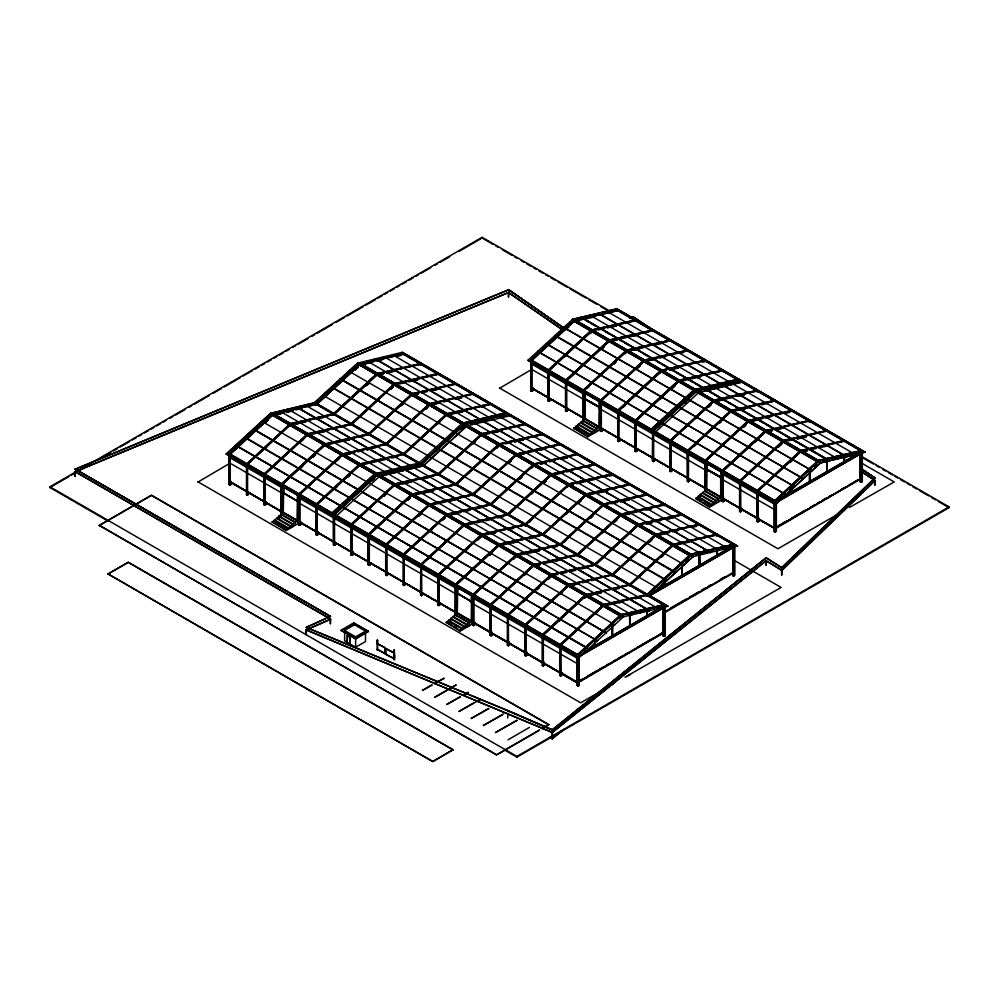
<?xml version="1.0" encoding="UTF-8"?>
<svg xmlns="http://www.w3.org/2000/svg" width="999" height="999" viewBox="0 0 999 999"><rect width="100%" height="100%" fill="white"/><g stroke="black" fill="none" stroke-linecap="round" stroke-linejoin="round"><path stroke-width="1.5" d="M315.272 402.547L270.717 413.349L315.234 402.709M375.124 473.626L330.681 514.36L375.162 473.464M402.285 352.31L737.524 546.053L402.285 352.31L357.729 363.112L314.423 402.797L357.767 362.949L693.219 556.493L357.942 362.762L693.219 556.468M423.439 465.634L466.808 425.911L511.301 415.434M865.134 452.272L616.87 308.941L572.39 319.405L616.907 308.778L865.171 452.11L820.616 462.912L865.171 452.11M623.613 616.608L270.929 412.987L623.613 616.77L270.754 413.174L226.236 453.958L578.945 657.692L623.426 616.795L667.919 606.331L317.008 403.721L316.146 404.295L665.109 605.706L665.109 635.851L665.047 605.594L663.91 606.118M698.838 392.42L654.32 433.191M649.7 596.366L693.044 556.518L649.662 596.241M316.271 403.671L272.739 413.798L316.271 403.671L317.12 404.245L273.626 414.223M273.414 414.173L273.202 415.134L283.704 412.699M290.135 424.912L290.347 423.951M291.034 424.263L334.54 414.223L333.666 413.711L290.16 423.763L333.853 413.911M307.567 433.803L351.074 423.763L351.935 424.263L308.216 434.265L308.004 435.227M307.542 434.952L307.754 434.003L351.261 423.951M308.441 434.315L351.923 424.338M316.695 405.082L316.92 404.133L272.552 414.223M324.95 443.931L368.469 433.803L369.343 434.315L325.612 444.318L325.399 445.267L332.904 443.544M325.824 444.43L369.33 434.39M334.103 415.134L334.315 414.173L290.809 424.225L290.597 425.174L305.594 421.715M691.283 554.87L359.777 363.486L403.271 353.434L404.133 354.008L359.902 364.185L316.408 404.37M359.952 363.673L359.54 364.51M360.202 364.897L360.427 363.948L403.921 353.896M342.357 453.983L385.876 443.856L386.75 444.355L343.019 454.37M377.16 373.601L420.679 363.486L421.553 363.986L377.822 373.988L377.61 374.937L383.604 373.551M377.147 374.675L377.36 373.726L420.866 363.673M378.047 374.026L421.528 364.061M359.777 463.948L403.271 453.908L404.145 454.408L360.427 464.41L360.202 465.359M359.74 465.097L359.952 464.148L403.459 454.095M368.906 435.227L369.118 434.265M394.58 383.579L438.074 373.526L438.948 374.026L395.229 384.041L395.005 384.99M394.543 384.715L394.755 383.766L438.261 373.726M395.429 384.153L438.936 374.113M403.246 354.583L403.459 353.634L359.752 363.561M377.61 475.412L377.822 474.463L421.328 464.41L421.116 465.359M378.022 474.575L421.528 464.535L420.679 463.948L377.172 474.001L420.679 463.948M386.313 445.267L386.526 444.318M411.963 393.693L455.482 383.579L456.356 384.078L412.624 394.081L412.412 395.03L418.419 393.643M411.95 394.767L412.162 393.818L455.669 383.766M412.599 395.229L418.618 393.768M421.328 363.948L421.303 365.085M395.005 485.452L395.229 484.503L438.736 474.463L438.511 475.412M395.442 484.54L438.948 474.5L438.074 474.001L394.58 484.04L438.261 474.188M403.708 455.319L403.921 454.37M429.383 403.671L472.889 393.618L473.751 394.118L430.032 404.133L429.82 405.082L440.309 402.659M429.345 404.82L429.57 403.858L473.064 393.818M412.412 495.504L412.624 494.555L456.356 484.54L412.849 494.592M446.778 413.711L490.284 403.671L491.158 404.17L447.652 414.223M446.753 414.86L446.965 413.911L490.472 403.858M447.215 415.134L447.427 414.173L490.934 404.133M429.358 504.22L472.889 494.093L473.751 494.592L430.032 504.595L429.82 505.556M430.232 504.72L473.738 494.667M464.148 424.912L464.373 423.951M465.047 424.263L508.553 414.223L507.692 413.711L464.185 423.763L507.879 413.911M446.778 514.185L490.284 504.133L491.158 504.645L447.427 514.647L447.215 515.596M447.652 514.685L491.133 504.72M455.919 485.452L456.131 484.503M481.555 434.952L481.768 434.003M482.017 435.227L482.23 434.265L525.736 424.225M482.455 434.315L525.961 424.263L525.087 423.763L481.58 433.803L525.274 423.951M464.185 524.225L507.692 514.185L508.553 514.685L464.835 524.687L464.622 525.649M464.148 525.374L464.373 524.425L507.879 514.373M498.976 443.931L542.494 433.803L543.356 434.315L499.637 444.318L499.425 445.267M499.837 444.43L543.344 434.39M481.568 534.353L525.087 524.225L525.961 524.737L482.455 534.777M481.555 535.427L481.768 534.477L525.274 524.425M482.017 535.689L482.23 534.74L525.736 524.7L525.711 525.836M516.371 453.983L559.89 443.856L560.764 444.355L517.032 454.37L516.82 455.319M516.358 455.044L516.57 454.095L560.077 444.056M517.257 454.408L560.751 444.43M498.963 545.466L499.175 544.517L542.682 534.477M499.425 545.741L499.637 544.792L543.144 534.74M499.862 544.83L543.344 534.852L542.494 534.278L498.976 544.405L542.494 534.278M533.791 463.948L577.297 453.908L578.171 454.408L534.44 464.41L534.228 465.359M542.932 435.227L543.144 434.265M516.358 555.519L516.57 554.57M516.82 555.781L517.032 554.832L560.539 544.792M517.245 554.957L560.764 544.83L559.89 544.33L516.383 554.37L560.077 544.517M574.15 321.054L575.037 321.478M861.525 450.549L818.019 460.601L861.525 450.549L862.374 451.136L818.88 461.176L574.4 319.942L617.894 309.902L618.768 310.402L575.262 320.442M574.363 321.091L574.575 320.142L618.081 310.09M574.825 321.353L575.049 320.404L618.556 310.364M551.173 474.075L594.692 463.948L595.566 464.448L552.06 474.5M551.623 475.412L551.848 474.463L595.342 464.41L595.129 465.359M533.778 564.497L577.297 554.37L578.171 554.87L534.44 564.885L534.228 565.834L540.222 564.447M533.766 565.559L533.978 564.61L577.484 554.57M534.415 566.033L540.434 564.56M534.665 564.922L578.146 554.957M592.419 331.606L592.444 330.457L635.951 320.404M592.669 330.494L636.176 320.442L635.302 319.942L591.795 329.995L635.489 320.142M569.03 485.452L569.243 484.503L612.749 474.463M569.467 484.54L612.974 474.5L612.1 474.001L568.593 484.04L612.1 474.001M551.198 574.462L594.692 564.423L595.566 564.922L551.848 574.924L551.623 575.874L557.629 574.5M551.161 575.611L551.373 574.662L594.88 564.61M552.06 574.962L595.554 564.997M608.953 341.146L609.84 341.571M609.165 341.183L609.39 340.234M609.64 341.446L609.852 340.497L653.571 330.494L610.064 340.534M617.894 309.902L574.375 320.017M586.425 495.504L586.65 494.555L630.157 484.503L629.932 485.452M586.85 494.667L630.369 484.54L629.507 484.04L586.001 494.093L629.682 484.24M568.581 584.59L612.1 574.462L612.974 574.962L569.243 584.977L569.03 585.926M568.568 585.664L568.781 584.702L612.287 574.662M577.946 554.832L577.922 555.981M626.585 350.162L670.104 340.035L670.978 340.534L627.247 350.549L627.035 351.498L643.543 347.689M627.222 351.698L626.373 351.111M627.459 350.661L670.953 340.622M603.371 505.282L603.583 504.333M603.833 505.556L604.045 504.595L647.777 494.592L646.902 494.093L603.396 504.133L647.09 494.28L646.877 495.242M604.245 504.72L647.752 494.667M585.976 594.642L629.507 584.515L630.369 585.014L586.65 595.017L586.425 595.978L601.435 592.507M585.963 595.704L586.188 594.755L629.682 584.702M644.005 360.127L687.512 350.087L688.373 350.587L644.655 360.589L644.642 361.663M644.867 360.639L688.361 350.661M652.684 330.07L653.558 330.569M620.804 514.185L664.31 504.133L665.172 504.645L621.453 514.647L621.241 515.596M621.665 514.685L665.159 504.72M603.396 604.607L646.902 594.555L647.777 595.067L604.27 605.107M603.371 605.756L603.583 604.795L647.09 594.755M603.833 606.018L604.045 605.069L647.552 595.017L647.34 595.978M612.537 575.886L612.749 574.924M661.151 371.291L662.037 371.715M661.388 370.254L704.907 360.127L705.781 360.639L662.05 370.641L661.837 371.591M661.375 371.328L661.588 370.367L705.094 360.327M638.199 524.225L681.705 514.185L682.579 514.685L638.848 524.687L638.636 525.649M638.174 525.374L638.386 524.425L681.892 514.373M639.06 524.812L682.554 514.76M620.766 615.796L620.991 614.847M621.241 616.071L621.453 615.122L664.959 605.069L664.735 606.018M621.415 616.258L272.64 415.197L620.679 616.208L621.54 615.709M629.932 585.926L630.157 584.977M678.796 380.307L722.314 370.179L723.176 370.679L679.682 380.731M687.936 351.498L688.161 350.549M655.581 534.353L699.113 524.225L699.974 524.737L656.256 534.74L656.043 535.689M655.569 535.427L655.794 534.477L699.3 524.425L699.075 525.374M696.852 390.734L696.827 391.883M673.001 544.33L716.508 534.278L717.382 534.777L673.875 544.83M672.976 545.466L673.189 544.517L716.695 534.477M664.285 604.682L665.159 605.182L621.653 615.234L272.764 413.711M664.273 605.756L664.485 604.807L620.779 614.735L664.31 604.607M664.922 606.218L664.273 605.644M714.46 400.899L757.991 390.771L757.117 390.272L713.611 400.324L757.304 390.472M722.752 371.591L722.964 370.641L679.457 380.681L679.445 381.755M690.384 555.519L690.596 554.57L734.103 544.517M691.058 554.832L691.033 555.981M730.993 410.439L774.512 400.324L775.386 400.824L731.668 410.826L731.655 411.9M731.88 410.864L775.374 400.899M739.71 380.219L696.191 390.347L739.71 380.219L740.571 380.806L696.34 390.971M739.685 381.368L739.897 380.419L696.39 390.472L695.978 391.296M717.132 535.889L717.157 534.74L673.651 544.792L673.438 545.741L691.445 541.583M748.413 420.417L791.92 410.364L792.794 410.864L749.063 420.879L749.038 422.028M749.262 420.991L792.769 410.951M733.915 544.33L690.409 554.37L733.915 544.33L734.777 544.83L690.546 555.069L647.04 595.267L647.914 594.655M765.796 430.532L809.327 420.417L810.189 420.916L766.47 430.919L766.245 431.868L772.452 430.606M783.216 440.509L826.722 430.457L827.597 430.956L783.865 440.971L783.853 442.033M791.895 411.513L792.107 410.564L748.601 420.604L748.176 421.441M800.624 450.549L844.13 440.509L844.992 441.009L801.485 451.061M800.586 451.698L800.811 450.749L844.305 440.696M800.386 451.585L801.26 452.085M809.977 420.879L809.939 422.028M817.769 461.713L818.643 462.212M817.994 461.75L818.206 460.789L861.712 450.749M818.456 462.013L818.668 461.063M861.85 469.405L874.949 478.009L781.643 567.757L874.949 477.847L862.012 469.168M781.605 574.962L781.593 570.329L874.999 480.631L781.867 570.429L765.971 560.651L781.855 570.317L781.867 574.949M229.395 481.393L229.046 454.408L272.727 414.036L272.952 414.735M229.395 454.607L272.902 414.423M273.376 414.36L229.695 454.495L229.907 455.194M273.401 414.423L229.895 454.607L229.008 454.046L272.527 413.911M265.397 422.402L267.682 420.292M265.622 422.577L267.894 420.404M246.428 464.148L289.935 423.963M246.628 464.273L290.135 424.076L290.347 424.787M246.84 464.972L246.403 464.098L247.302 464.647L290.784 424.413M264.485 449.375L266.77 447.265M316.059 404.17L359.74 363.798M316.908 404.37L360.414 364.185M354.695 370.055L358.129 366.883M354.895 370.179L358.329 367.008M354.92 370.229L358.354 367.058M307.33 434.016L263.823 474.2L264.698 474.7L308.204 434.515M300.2 442.507L303.634 439.335M333.641 414.036L377.147 373.851L377.36 374.55M334.303 414.423L377.809 374.225M366.371 385.389L368.668 383.279M366.583 385.514L368.868 383.391M366.596 385.564L368.881 383.454M281.219 484.19L324.712 444.006L281.231 484.24L282.105 484.752L325.599 444.555M324.937 444.18L281.431 484.365L281.643 485.064M281.593 484.952L325.399 444.443L325.612 445.142M300.424 468.406L302.722 466.296M313.024 456.78L315.309 454.67M351.036 424.076L394.543 383.891L394.755 384.59M351.511 424.35L395.005 384.165L395.229 384.865M351.71 424.463L395.192 384.215M390.646 389.098L392.932 386.975M390.871 389.273L393.144 387.1M342.133 454.108L298.626 494.293L299.5 494.792L343.007 454.607M342.345 454.22L298.838 494.405L299.051 495.117M342.807 454.495L299.3 494.68L299.513 495.379M336.151 461.538L339.585 458.366M368.244 434.016L411.75 393.818M368.444 434.128L411.95 393.943L412.162 394.642M401.173 405.482L404.607 402.31M401.386 405.606L403.671 403.484M335.239 488.511L337.525 486.388M347.827 476.873L350.112 474.762M348.052 477.047L350.324 474.875M429.145 403.871L385.626 444.006M385.839 444.18L429.345 403.983L429.57 404.695M386.513 444.555L430.02 404.37M400.262 432.455L402.547 430.344M425.449 409.19L427.734 407.068M425.674 409.365L427.947 407.192M376.935 474.2L333.441 514.385L334.303 514.885L377.809 474.7M377.147 474.313L333.454 514.685L333.491 544.83L334.503 545.417L334.565 515.234L333.541 515.746M334.952 513.836L377.31 474.7M372.103 480.569L374.388 478.459M372.315 480.744L374.588 478.571M403.047 454.108L446.553 413.911M403.246 454.22L446.753 414.036L446.965 414.735M403.908 454.607L447.415 414.423M437.125 424.525L440.559 421.353M394.343 484.24L350.836 524.438L351.71 524.937L395.192 484.69M394.543 484.365L351.036 524.55L351.261 525.249M383.778 495.904L386.064 493.793M530.644 360.277L574.15 320.092L530.656 360.327L531.53 360.839L575.037 320.642M386.263 493.906L383.978 496.028L386.288 493.968M531.543 361.039L531.718 391.358L530.706 390.771L530.769 360.602L574.363 320.267L574.575 320.966M531.031 360.839L574.825 320.529L575.049 321.228M463.936 423.901L420.442 464.148L463.948 423.963L464.373 424.787M565.884 329.695L569.318 326.523M420.467 464.448L464.148 424.076M420.816 464.647L464.622 424.35L464.835 425.05L460.252 429.283M464.822 424.463L421.303 464.597M436.213 451.486L438.499 449.375M368.444 534.602L411.95 494.405M408.042 499.612L410.339 497.49M548.039 370.317L591.545 330.132L548.039 370.317L548.926 370.879L592.432 330.694M408.254 499.725L410.539 497.614L408.266 499.787M591.77 330.307L548.114 370.679L548.114 400.824L549.125 401.411L549.188 372.739L549.125 401.411M564.972 356.668L567.257 354.545M590.159 333.391L592.232 330.582L548.726 370.766L548.938 371.466M437.849 474.2L481.356 434.016M438.049 474.313L481.555 434.128L481.768 434.827M590.372 333.566L592.644 331.393M438.723 474.7L482.217 434.515M473.076 443.556L475.362 441.446M473.301 443.731L475.574 441.558M429.145 504.333L385.639 544.53L386.513 545.029L430.02 504.845M429.345 504.458L385.839 544.642L386.064 545.342M418.581 516.008L420.866 513.886M418.806 516.183L421.079 514.01M609.165 340.359L565.659 380.544L565.884 381.243L609.64 340.622L609.852 341.333M566.321 380.869L609.815 340.684L566.333 380.931L565.446 380.369L608.953 340.184L609.39 341.059M601.835 348.726L604.12 346.616M455.457 484.365L498.963 444.18M602.06 348.901L604.333 346.728M456.118 484.752L499.625 444.555L455.919 484.627L456.131 485.339M496.203 448.314L498.489 446.203M496.428 448.489L498.701 446.316M446.553 514.385L403.022 554.52L403.908 555.082L447.402 514.835L403.708 554.957L403.921 555.656M446.753 514.497L403.246 554.695L403.459 555.394M430.257 531.343L432.542 529.22M442.857 519.705L445.142 517.594M626.373 350.287L582.842 390.422L583.728 390.971L627.235 350.786L583.528 390.859L583.741 391.558M443.069 519.88L445.342 517.707M626.573 350.399L583.066 390.597L583.279 391.296M516.158 454.108L472.639 494.23M587.175 388.386L589.472 386.276M613.511 364.061L615.796 361.95M624.962 353.484L627.035 350.674M472.852 494.405L516.358 454.22L516.57 454.92M613.736 364.235L616.008 362.063M625.187 353.658L627.472 351.548M473.314 494.68L516.82 454.495L517.032 455.194M517.007 454.545L473.501 494.742M509.028 462.599L511.313 460.477M509.24 462.774L511.513 460.601M421.328 565.334L421.516 595.654L420.492 595.067L420.816 565.322L464.622 524.812L464.835 525.524M464.822 524.937L421.316 565.122L420.442 564.622L463.948 524.438M428.196 559.365L430.482 557.242M643.768 360.327L600.262 400.524L601.136 401.024L644.642 360.839M643.968 360.452L600.474 400.636L600.686 401.336M490.059 504.333L533.553 464.148M637.787 367.769L640.072 365.646M490.259 504.458L533.766 464.273M637.999 367.944L640.272 365.771M490.721 504.72L534.228 464.535L531.006 468.406M490.921 504.845L534.415 464.597M519.555 478.983L521.853 476.873M519.78 479.158L522.052 476.985M531.206 468.531L534.64 465.359M481.356 534.477L437.849 574.662L438.723 575.174L482.217 534.977M465.059 551.436L468.494 548.264M477.659 539.797L481.093 536.625M617.644 410.514L661.151 370.317L617.669 410.564L618.543 411.076L662.025 370.829M477.872 539.972L481.293 536.738M623.126 407.43L625.424 405.307M659.765 373.589L661.837 370.766L618.331 410.951L618.556 411.65M507.654 514.497L551.161 474.313M508.116 514.772L551.623 474.587L551.848 475.287M551.835 474.7L508.304 514.835M531.231 494.318L533.528 492.207M543.831 482.692L546.116 480.569M455.232 584.652L498.738 544.467L455.232 584.652L456.118 585.214L499.612 544.967M464.148 578.396L466.433 576.286M489.335 555.132L491.62 553.021M635.489 421.441L635.052 420.554L678.558 380.369L635.064 420.616M489.535 555.244L491.82 553.134L489.547 555.307M635.277 420.729L678.783 380.544M635.052 420.554L635.938 421.116L679.445 380.931M659.989 399.5L662.287 397.377M672.589 387.862L674.874 385.751M568.356 484.24L524.837 524.375M525.062 524.55L568.568 484.365M672.814 388.037L675.074 385.864M525.724 524.937L569.23 484.752M529.17 522.352L531.468 520.229M566.957 487.45L569.03 484.627L525.524 524.812L525.736 525.524M473.064 595.579L472.639 594.705L516.158 554.57M472.852 594.88L516.358 554.695L516.57 555.394M472.639 594.705L473.526 595.267L517.007 555.019M513.598 558.841L515.896 556.718M513.823 559.003L516.096 556.843M652.497 430.969L696.178 390.597L696.39 391.296M652.834 431.368L696.852 390.971L653.346 431.168L652.459 430.606L695.978 390.472M542.257 534.477L585.764 494.293M657.929 427.522L660.227 425.399M684.265 403.196L686.55 401.086M542.457 534.602L585.963 494.405M684.49 403.371L686.763 401.198M542.932 534.865L586.613 494.742L543.106 534.927M566.033 514.423L568.331 512.3M578.633 502.784L580.918 500.674M578.858 502.959L581.131 500.786M490.059 604.807L533.553 564.622M490.259 604.919L533.766 564.735L533.978 565.446M490.472 605.631L490.034 604.745L490.921 605.307L534.428 565.122L490.721 605.194L490.934 605.894M524.138 575.224L526.423 573.114M713.373 400.524L669.879 440.709L670.741 441.208L714.248 401.024L670.541 441.096L670.754 441.795M524.363 575.399L526.635 573.226M713.586 400.636L670.079 440.821L670.292 441.533M559.665 544.53L603.171 504.333M695.941 418.531L698.226 416.421M708.541 406.893L710.826 404.782M559.865 544.642L603.371 504.458L603.583 505.157M708.753 407.068L711.026 404.895M560.327 544.917L603.833 504.72L604.045 505.432M604.033 504.845L560.514 544.967M563.973 542.445L566.271 540.322M590.309 518.119L592.594 516.008M590.534 518.294L592.807 516.121M550.961 574.662L507.455 614.86L508.329 615.359L551.835 575.174M523.226 602.197L525.511 600.074M536.962 589.51L539.248 587.387M548.414 578.933L551.623 575.049L508.116 615.234L508.341 615.946M730.781 410.564L687.275 450.761L688.149 451.261L731.655 411.064M537.175 589.685L539.448 587.512M548.626 579.108L552.06 575.936M693.88 446.553L696.166 444.443M719.068 423.289L721.353 421.178M577.272 554.695L620.766 514.497M719.292 423.464L721.565 421.291M577.934 555.082L621.44 514.885M601.985 533.454L604.283 531.343M614.585 521.815L616.87 519.705M614.797 521.99L617.07 519.817M568.568 584.827L525.062 625.024L525.274 625.724M568.781 585.539L568.344 584.652L524.862 624.899L525.724 625.399L569.23 585.214M560.089 594.268L562.375 592.145M560.289 594.38L562.574 592.27M705.032 491.346L705.044 461.501L748.85 421.004L749.063 421.703M743.343 426.985L745.629 424.875M743.543 427.11L745.828 424.987L743.556 427.16M594.667 564.735L638.174 524.55L638.386 525.249M595.129 565.009L638.636 524.812L638.848 525.524M595.329 565.122L638.823 524.875M542.245 634.889L585.751 594.705L542.257 634.952L543.131 635.451L586.638 595.267M559.165 621.228L561.463 619.118M584.353 597.964L586.425 595.142L542.932 635.339L543.144 636.038M722.065 470.791L765.571 430.606L722.077 470.854L722.951 471.353L766.433 431.106M755.019 442.32L757.304 440.209M612.075 574.787L655.569 534.602L655.794 535.302M656.243 534.977L612.724 575.112M649.387 541.908L651.673 539.797M649.6 542.082L651.872 539.91M603.583 605.631L603.371 604.919L559.865 645.117L560.077 645.816L603.833 605.194L604.045 605.894M594.892 614.36L598.326 611.188M739.485 480.894L782.991 440.709M739.685 481.019L783.191 440.821L783.403 441.533M783.84 441.158L740.346 481.393L739.46 480.844L739.897 481.718M629.27 584.715L672.777 544.53M778.146 447.09L781.58 443.906M629.47 584.827L672.976 544.642L673.189 545.342M778.358 447.265L781.78 444.031M630.144 585.214L673.626 544.967L629.932 585.102L630.157 585.801M661.063 557.242L663.348 555.132M661.288 557.417L663.561 555.244M577.434 655.544L620.941 615.359M620.566 614.86L577.06 655.044L577.934 655.544L621.44 615.359L577.734 655.431L577.946 656.131M593.968 641.321L596.266 639.21M619.155 618.056L621.453 615.946M757.304 491.758L756.867 490.884L800.386 450.749M619.38 618.231L621.653 616.058L621.241 615.234M757.092 491.058L800.586 450.874L800.811 451.573M757.254 491.645L801.235 451.198L757.754 491.446L756.867 490.884M646.665 594.767L690.159 554.52L690.596 555.394M789.822 462.425L793.256 459.253M646.69 595.067L690.384 554.695M790.022 462.537L792.319 460.427M647.539 595.267L691.046 555.069M685.339 560.951L687.624 558.841M685.551 561.126L687.824 558.953M817.794 460.801L774.287 500.986L775.149 501.498L818.656 461.301M530.769 360.602L775.411 501.835L775.349 532.017L774.337 531.431L774.337 501.286L817.994 460.914L818.206 461.625M774.65 501.498L818.156 461.301M788.91 489.385L791.196 487.275M814.098 466.121L816.383 464.011M814.31 466.296L816.583 464.123M226.273 454.083L270.754 413.174M335.314 517.032L379.807 476.136L424.325 465.509M776.173 503.646L820.654 462.749L776.173 503.646L527.897 360.302L572.427 319.53M418.831 463.074L462.175 423.226L506.693 412.599L463.623 423.039M423.476 465.759L466.845 426.024M552.41 729.782L507.917 710.589L306.281 627.497L330.482 616.358L75.112 469.08L330.344 616.346M306.318 629.969L552.447 732.517L306.318 629.969L306.318 634.64M552.41 729.944L507.792 710.689L552.285 730.044M507.917 710.751L306.169 627.322L330.469 616.445M507.954 713.323L507.754 717.994M552.26 729.794L766.008 557.792M552.26 729.957L766.183 557.854M552.422 730.032L766.183 558.029M552.21 732.529L766.233 560.639L552.21 732.529L552.247 738.698L564.622 728.895M549.462 737.499L552.247 738.698L563.136 729.769M552.247 738.698L549.662 737.337M75.3 471.74L330.532 619.093L75.3 471.74L75.275 476.398M107.979 521.053L49.95 487.549L49.95 486.813L482.092 237.312L610.302 311.326M49.95 487.549L68.856 476.623M71.553 475.074L74.263 473.514M78.309 471.166L86.413 466.496M101.274 457.917L110.727 452.46M113.424 450.899L117.47 448.563M120.18 447.003L129.633 441.546M132.33 439.985L136.376 437.649M139.086 436.088L141.783 434.528M144.48 432.967L148.539 430.631M151.236 429.071L153.933 427.51M156.631 425.949L160.689 423.613M163.386 422.053L166.084 420.492M170.142 418.156L172.839 416.595M175.549 415.035L185.002 409.578M189.048 407.242L191.746 405.681M194.455 404.12L209.303 395.542M213.361 393.206L221.453 388.524M224.163 386.963L240.359 377.61M243.069 376.049L252.522 370.592M255.22 369.031L259.278 366.695M261.975 365.135L264.673 363.574M267.37 362.013L271.428 359.677M274.126 358.117L276.823 356.556M279.533 354.995L283.579 352.659M286.276 351.099L288.986 349.538M293.032 347.202L295.729 345.642M298.439 344.081L307.892 338.624M311.938 336.288L314.635 334.727M317.345 333.167L332.192 324.588M336.251 322.252L344.355 317.57M347.053 316.009L363.261 306.656M365.959 305.095L375.412 299.638M378.109 298.077L382.167 295.741M384.865 294.181L387.562 292.62M390.272 291.059L394.318 288.723M397.015 287.163L399.725 285.602M402.422 284.053L406.468 281.706M409.178 280.145L413.224 277.809M415.921 276.248L418.631 274.688M421.328 273.127L430.781 267.67M434.827 265.334L437.537 263.773M440.234 262.213L449.687 256.755M459.14 251.298L480.744 238.823M614.909 624.812L261.875 421.378M279.633 410.976L631.955 614.972M348.876 371.166L684.153 564.747M359.652 364.972L690.284 555.931L359.652 364.972L690.484 555.744L690.484 554.882M366.645 360.751L701.922 554.32M253.534 429.208L606.206 632.854L253.534 429.071M287.974 409.178L640.659 612.824M340.172 379.046L675.824 572.539L340.547 378.833M375.349 358.741L710.626 552.472L703.521 548.751M597.514 640.746L244.48 437.45M667.12 580.444L331.843 387.013M384.041 356.73L719.317 550.437M588.811 648.763L235.764 445.354L588.811 648.925M305.382 405.182L658.416 608.741M322.789 395.142L658.416 588.473M725.324 546.878L728.021 548.463L392.744 354.857M539.435 730.257L496.603 754.994L99.251 525.324L151.461 495.179L548.801 724.587L542.107 728.721M99.251 525.586L151.461 495.442L548.801 724.849M229.795 454.145L578.046 654.957L230.007 453.958L229.133 454.52L577.784 655.544M403.146 354.058L404.021 353.559M229.133 455.457L230.007 454.957M315.871 405.182L317.807 404.071M230.095 454.995L230.157 485.102L229.907 454.807M229.745 457.617L283.691 488.761L283.691 492.782M229.745 462.974L283.691 494.13M197.864 482.117L228.759 463.948M246.478 464.448L246.478 494.592L247.49 495.179L247.552 466.508M332.754 414.922L333.641 414.41M333.279 415.222L335.202 414.11M421.166 364.485L420.529 365.135M230.794 481.431L230.794 484.44L229.071 484.552L230.27 484.14M263.873 474.5L263.873 504.645L264.897 505.232L264.71 474.912M351.198 424.375L352.085 423.863M351.723 424.675L352.61 424.163M264.897 475.087L264.897 505.232M107.954 573.876L128.259 562.162L453.096 749.7L432.792 761.688L107.954 573.876L432.792 761.425L453.096 749.7M107.954 574.15L128.259 562.425L453.096 749.974M246.478 494.592L247.677 494.193M247.49 494.006L248.501 494.592L248.501 491.583M247.552 495.142L248.202 491.471M368.594 434.415L369.493 433.903M369.118 434.715L370.005 434.203M283.691 485.751L283.279 512.774M572.202 319.593L820.691 462.862M818.568 461.7L818.768 460.651L575.137 319.992L574.275 320.492M563.511 327.485L812.137 470.766L563.861 327.422M580.906 317.42L829.532 460.576L581.268 317.207M575.137 321.004L574.275 321.503L817.894 462.162L818.768 461.588M282.655 492.27L298.027 501.548M554.807 335.676L803.433 478.796L555.169 335.289M589.972 315.197L837.874 458.916M263.873 504.645L265.072 504.233M264.835 504.095L265.909 504.645L265.909 501.623M264.71 505.044L265.597 504.532L265.597 501.523M546.116 343.556L794.729 486.663M598.663 313.336L846.94 456.693M546.103 343.706L794.729 486.838M537.762 351.373L786.026 494.705L537.762 351.536M607.005 311.388L855.644 454.682M298.676 494.592L298.676 524.737L299.7 525.324L299.762 496.653M384.952 445.067L386.888 443.956M774.387 501.411L775.261 500.836L531.63 360.177L530.769 360.751L774.999 501.498L775.411 531.98M862.274 450.674L861.4 451.173L617.769 310.527L618.643 310.015M299.35 494.792L299.35 521.59M531.031 361.039L531.031 387.824L774.65 528.483L862.012 478.046M386.526 444.767L387.412 444.255M297.202 520.816L297.615 496.803L297.552 520.616M531.381 363.848L585.327 394.992L585.327 400.349L531.381 369.205M297.615 502.16L457.355 594.792L457.704 586.226L457.305 613.249M281.593 511.738L231.081 482.167M283.691 512.549L281.256 513.948L295.167 521.99L297.615 520.579M499.5 388.349L530.531 370.105M278.983 515.921L281.343 514.647L295.167 522.664L292.907 523.963L278.983 515.921L278.983 518.606M282.48 514.285L281.593 514.797L281.593 484.652M274.463 519.88L276.723 518.568L290.647 526.61L288.386 527.922L274.463 519.88L274.463 521.216L288.386 529.258L288.386 527.922M272.203 521.853L274.463 520.554L288.386 528.583L286.126 529.895L272.203 521.853L286.126 530.556L297.44 524.025L297.44 520.679M272.203 522.527L274.463 521.216M316.084 504.645L316.084 534.777L317.095 535.364L317.095 505.232M403.409 454.508L404.295 453.996M316.745 504.845L316.233 504.458L359.74 464.273L359.952 464.972M403.921 454.807L404.807 454.295M405.057 454.445L404.108 453.821M377.048 474.625L377.922 474.113M464.922 424.812L464.06 425.249M290.647 525.936L292.907 524.637L278.983 516.595L276.723 517.907L290.647 525.936L290.647 527.947M298.676 524.737L299.875 524.325M299.638 524.188L300.711 524.737L300.711 521.715M530.706 390.771L531.905 390.372M531.655 390.222L532.742 390.771L532.742 387.762L532.742 390.771M299.762 525.287L300.399 521.615M531.543 391.183L532.43 390.671L532.43 387.662M333.541 514.81L334.415 514.31M420.554 464.572L421.428 464.073M507.567 414.335L508.429 413.836M565.509 380.731L565.509 410.864L566.52 411.451L566.358 382.605M419.767 465.159L421.69 464.048M334.153 514.885L334.54 515.646M421.328 464.86L422.215 464.348M548.426 397.877L532.717 388.399M316.084 534.777L317.282 534.378M317.095 534.19L318.119 534.777L318.119 531.768M548.114 400.824L549.313 400.412M549.063 400.274L550.137 400.824M548.938 371.091L548.938 401.223L549.825 400.711M350.886 524.737L350.886 554.87L351.898 555.456L351.723 526.61M582.917 390.771L582.879 422.415M437.162 475.212L439.098 474.088M583.578 390.971L583.965 391.733M351.898 525.324L351.898 555.456M583.928 391.358L583.928 419.992M599.924 407.629L584.29 398.501L598.638 406.493M584.29 398.901L597.365 406.156M333.491 544.83L334.677 544.418M334.44 544.28L335.452 544.867M565.509 410.864L566.708 410.464M566.52 410.289L567.544 410.864L567.544 407.854M585.264 399.388L599.188 407.417M334.178 515.596L334.315 545.229L335.202 544.717M566.346 411.276L567.232 410.764L567.232 407.754M567.544 410.864L567.482 407.892M599.238 400.025L598.838 427.048M455.606 484.652L456.493 484.14M456.131 484.952L457.018 484.44M601.336 401.411L601.336 431.556L600.312 430.969L600.374 400.786L600.374 430.931L601.51 430.557M599.238 403.034L707.13 465.322M584.29 398.501L599.924 407.23M599.238 408.391L706.78 470.879L707.13 462.312L706.73 489.335M583.229 417.969L550.112 398.451M585.327 418.768L582.879 420.179L596.803 428.221L599.238 426.81M350.886 554.87L351.036 526.211M582.917 420.916L583.229 390.884M578.359 424.125L580.619 422.827L594.542 430.869L592.282 432.167L578.359 424.125L578.359 426.136M351.723 555.282L352.61 554.77L352.61 551.76M351.898 554.295L352.922 554.87L352.922 551.86M576.098 426.111L578.359 424.8L592.282 432.842L590.022 434.14L576.098 426.111L576.098 427.447L590.022 435.489L590.022 434.14M573.838 428.084L576.098 426.773L590.022 434.815L587.762 436.126L573.838 428.084L587.762 436.788L599.063 430.257L599.063 426.91M573.838 428.758L576.098 427.447M385.689 544.83L385.689 574.974L386.7 575.561L386.526 545.229M617.719 410.864L617.719 441.009L618.731 441.595L618.793 411.413M473.014 494.705L473.901 494.18M474.425 494.493L472.677 495.779M386.7 545.417L386.7 575.561M594.542 430.194L596.803 428.883L582.879 420.854L580.619 422.152L594.542 430.194L594.542 432.867M368.294 536.288L368.294 564.922L369.493 564.51M369.305 564.335L370.317 564.922M601.261 430.419L602.285 431.006M368.981 535.701L369.118 565.334L370.005 564.822M601.011 401.735L601.148 431.368L602.035 430.856M490.409 504.745L491.296 504.233M403.758 555.082L403.409 585.127L403.097 554.87M404.108 555.456L404.108 585.601L403.097 585.014M696.078 390.896L696.952 390.397M696.078 391.833L696.291 390.784M702.722 387.912L706.755 390.247M385.689 574.974L386.001 544.93M617.719 441.009L617.857 412.35M386.526 575.374L387.412 574.862M618.793 441.558L619.442 437.887M387.662 575.012L386.7 574.388M619.742 441.009L619.68 438.037L619.742 441.009L618.731 440.422M652.584 431.081L653.446 430.581M421.516 565.509L421.516 595.654M653.533 431.543L653.533 461.688L652.522 461.101L652.584 430.931M635.177 451.024L635.177 420.879L635.114 451.061L636.313 450.649M636.076 450.512L637.087 451.098M403.921 555.282L403.921 585.426L405.119 585.014M635.814 421.828L635.951 451.461L636.838 450.949M636.138 451.648L636.201 421.466L636.138 451.648L635.114 451.061M341.146 630.244L353.908 622.877L368.406 631.243L355.644 639.023L341.146 630.244L355.644 638.611L368.406 631.243M341.146 630.644L353.908 623.276L368.406 631.655M437.899 574.974L437.899 605.107L438.911 605.694L438.973 575.524M438.561 575.174L437.899 605.107M670.591 441.208L670.229 471.253L669.992 442.482M757.604 391.271L756.967 391.933M524.875 525.924L525.986 525.287M670.941 441.595L670.941 471.74L669.992 471.116M347.202 635.689L350.162 636.987L349.812 644.23L347.202 642.719L347.202 635.689L350.162 636.987M652.522 461.101L652.834 431.068L696.64 390.859L696.852 391.558M420.804 595.167L421.69 594.655M421.328 595.466L422.527 595.067M653.358 431.368L653.358 461.513L654.245 461.001M654.482 461.138L653.533 460.514M347.202 642.719L347.552 635.489M455.969 585.214L455.606 615.259M687.986 451.261L687.637 481.306L687.324 452.559M344.618 631.967L344.618 640.859L355.644 647.227L365.509 641.533L365.509 632.629M457.704 589.235L297.265 497.002M456.68 592.744L472.052 602.022M377.048 649.737C378.271 653.284 376.573 631.068 377.747 644.38M438.211 605.219L439.098 604.707M670.229 471.253L671.116 470.741M377.747 640.359L377.048 640.359M438.723 575.374L438.723 605.519L439.622 605.007M670.754 441.421L670.754 471.553L671.64 471.041M439.86 605.144L438.911 604.52M671.89 471.191L670.878 470.604M704.732 461.101L704.732 491.246L718.618 499.213L716.358 500.524L702.434 492.482L704.794 491.208M560.539 545.229L561.426 544.717M706.443 461.001L705.556 461.513L705.556 491.658M473.713 595.654L473.713 625.786L472.702 625.199L472.764 596.528M705.744 461.688L705.744 490.322M471.628 597.277L577.784 658.553L577.784 682.342L561.713 673.064M385.289 647.864L377.11 643.543L385.289 647.864L384.94 653.758L377.11 649.238L385.289 653.558M386.101 648.726L394.28 653.046L386.101 648.726L386.101 654.42L394.28 658.741L386.101 654.42M455.619 612.212L284.89 513.311M721.74 477.959L706.106 468.831L720.454 476.81M706.106 469.23L720.454 477.222M393.868 650.074C396.84 662.3 391.733 663.136 394.568 650.074M455.357 586.488L455.357 615.122L453.009 616.395L466.933 624.437L469.193 623.126L455.269 615.084L455.294 586.525M707.08 469.705L721.003 477.747M687.637 481.306L688.523 480.794M450.749 618.369L453.009 617.07L466.933 625.099L464.672 626.41L450.749 618.369L450.749 620.379M688.161 451.461L688.161 481.605L689.048 481.093M448.489 620.342L450.749 619.043L464.672 627.085L462.4 628.383L448.489 620.342L448.489 621.69L452.285 623.875M688.336 481.78L688.398 451.61L688.336 481.78L687.324 481.193M689.298 481.231L688.336 480.606M446.216 622.327L448.489 621.016L462.4 629.058L460.139 630.357L446.216 622.327L460.139 631.031L471.453 624.5L471.453 621.153M721.053 470.342L720.704 497.34L720.654 477.947M393.868 659.452L394.568 659.452M722.801 471.353L722.127 501.286L723.139 501.873L723.214 471.703M576.898 555.881L578.833 554.77M664.797 505.132L664.098 505.831M809.814 421.416L809.178 422.065M721.053 473.364L774.999 504.507M489.435 631.331L457.654 613.049L455.269 614.422L469.193 622.452L471.628 621.053M706.106 468.831L721.74 477.559M721.053 478.721L774.999 509.865M707.13 489.098L704.695 490.509L718.618 498.551L721.053 497.14M472.702 625.199L473.901 624.8M700.174 494.455L702.434 493.156L716.358 501.186L714.098 502.497L700.174 494.455L700.174 496.466M473.538 595.466L473.538 625.611L474.425 625.099M697.914 496.441L700.174 495.129L714.098 503.171L711.837 504.47L697.914 496.441L697.914 497.777M695.654 498.414L697.914 497.102L711.837 505.144L709.565 506.443L695.654 498.414L709.565 507.117L720.878 500.586L720.878 497.24M507.567 615.122L507.504 645.292L508.516 645.878L508.341 615.559M595.342 565.334L596.241 564.822M741.246 481.093L740.359 481.605L740.546 511.925L739.535 511.338L739.597 482.667M740.546 481.78L740.546 511.925M490.422 632.305L506.83 641.37M490.934 605.519L491.183 635.801L490.097 635.252L491.296 634.84M722.439 501.398L723.326 500.886M490.934 635.664L491.82 635.139L491.82 632.13M723.85 501.186L722.964 501.698L722.964 471.553M524.912 625.199L524.912 655.344L525.924 655.931L525.736 625.611M611.7 575.973L613.636 574.862M525.986 625.749L525.924 655.931M757.954 491.833L757.954 521.977L756.93 521.391L756.992 492.719M818.768 460.651L817.894 462.162M431.743 684.939L422.352 690.409L432.092 685.139M434.428 683.441L444.168 678.209L434.777 683.641M507.829 642.345L560.027 672.489M507.504 645.292L508.703 644.892M739.535 511.338L740.734 510.926M508.341 645.704L509.228 645.192L509.228 642.182M740.359 511.75L741.246 511.238M844.417 455.532L844.455 462.187M455.994 685.002L434.528 697.439L455.994 685.052M542.307 635.252L542.307 665.396L543.319 665.983L543.394 637.312M782.517 497.19L857.479 453.908M782.517 497.252L857.617 454.058M630.157 585.426L631.043 584.914M717.007 535.277L716.295 535.976M775.411 501.835L774.387 502.347L530.769 361.613L531.78 361.188L531.718 391.358M780.381 499.113L860.701 452.747M860.851 452.772L778.496 500.449L857.617 454.945M775.037 503.084L862.037 452.859M776.51 502.46L862.187 452.934L861.488 452.597M359.852 364.847L360.514 363.536L691.158 554.42L690.284 554.994L734.565 544.792M691.158 555.432L690.946 554.607M757.254 518.444L774.999 528.284M524.912 655.344L526.111 654.932M756.93 521.391L758.129 520.979M525.736 655.756L526.623 655.244L526.623 652.222M757.766 491.645L757.766 521.79L758.653 521.278L758.653 518.269M526.935 652.335L526.873 655.381L526.873 652.372M758.903 521.428L758.965 518.369L758.903 521.428L757.879 520.841M460.127 696.69L446.715 704.47L460.477 696.89M462.812 695.179L468.519 692.282L463.161 695.379M374.987 358.953L710.626 552.472M717.095 549.138L716.807 556.268L716.545 550.549M559.715 645.292L559.715 675.436L560.726 676.023L560.539 645.704M646.778 595.179L647.652 594.68M733.79 544.954L734.652 544.443M654.894 591.021L731.193 546.915M646.503 596.078L648.438 594.954M655.044 591.108L731.343 547.052M560.726 645.878L560.726 676.023M733.703 546.016L733.766 576.123L732.692 575.574L732.692 572.552L732.754 575.536M647.564 596.003L734.577 545.766M647.564 596.066L734.577 545.829M651.023 594.305L732.679 547.165M650.099 595.317L734.577 546.715M650.237 595.454L734.577 546.765L733.878 546.303L733.878 575.162L732.991 575.674L732.991 547.04M734.053 548.239L734.228 572.527L664.61 612.712M272.839 415.084L273.501 413.761L621.54 614.71L620.679 615.209M778.321 525.761L786.35 521.128M791.707 518.031L805.094 510.314M810.451 507.217L814.46 504.895M817.145 503.359L819.817 501.81M822.502 500.262L826.51 497.939M829.182 496.403L831.867 494.855M841.233 489.448L845.254 487.125M849.262 484.802L857.304 480.169M774.65 528.284L861.662 478.046M776.161 528.209L861.837 478.146M473.651 702.946L458.891 711.5L480.706 699.275L477.672 700.661M542.307 665.396L543.506 664.984M774.337 531.431L775.536 531.031M860.301 453.171L860.301 481.805L861.5 481.393M861.25 481.256L862.324 481.805L862.324 451.66M775.162 531.843L776.061 531.331L776.061 502.697M861.138 453.571L861.138 482.205L862.025 481.693L862.025 451.548M253.172 429.27L606.206 632.679M649.35 610.789L296.678 407.167L649.712 610.576M578.046 654.894L577.11 655.344L620.766 614.972L620.991 615.671M577.172 655.469L577.422 685.589L578.309 685.077L578.309 656.443M359.952 364.498L359.528 363.624L316.034 403.871L664.185 605.232L665.047 604.732L316.808 403.908M585.289 651.298L660.252 607.966M229.133 455.394L577.372 656.206M585.439 651.385L660.401 608.104M577.172 656.393L578.196 655.893L229.046 454.408M665.109 605.706L664.847 604.845M583.304 653.246L663.623 606.818M581.268 654.57L661.738 608.216M488.511 708.428L471.078 718.531L488.861 708.628M579.145 656.368L664.959 606.992L577.959 657.292M670.791 607.941L686.85 598.663M689.522 597.127L698.9 591.708M701.573 590.172L705.594 587.849M708.266 586.301L710.951 584.752M720.316 579.345L724.325 577.035M664.447 612.012L734.402 571.815M577.784 663.923L471.278 602.834L471.628 594.255L471.216 621.291M499.5 388.012L777.934 548.763L844.03 510.601M849.425 507.48L893.943 482.117M559.715 675.436L560.914 675.037M560.726 674.849L561.738 675.436L561.738 672.427M733.641 575.024L734.715 575.574L734.715 545.429M560.539 675.848L561.426 675.336L561.426 672.315M503.384 713.91L483.254 725.574L502.385 714.884M578.421 681.368L582.442 679.045M587.787 675.948L597.165 670.541M599.837 668.993L603.858 666.683M606.53 665.134L609.215 663.586M613.224 661.276L615.908 659.727M618.581 658.179L622.602 655.856M625.274 654.32L627.946 652.772M637.325 647.364L653.383 638.086M658.741 634.989L662.749 632.679M577.434 682.342L664.098 631.905M664.785 632.105L577.434 682.542L229.395 481.605L229.233 454.22M577.609 683.041L229.57 481.493L577.609 683.041L664.61 632.205M516.908 720.217L495.442 732.604L517.245 720.366M578.134 656.268L578.134 686.076L577.422 685.589M578.134 684.902L579.145 685.489L579.145 655.344M664.035 606.668L664.098 636.438L663.074 635.851L664.273 635.451L664.447 606.793M664.035 635.302L665.109 635.851M578.196 686.038L578.833 685.376L578.833 656.743M663.91 636.263L664.797 635.751L664.797 607.117M579.145 685.489L579.083 655.381M529.433 727.409L507.967 739.834M197.864 481.78L580.706 702.821L612.949 684.203M625.037 677.222L780.831 587.612M626.373 676.785L630.406 674.462M99.251 525.324L496.603 754.72L539.435 729.994M542.107 728.446L548.801 724.587M49.95 486.813L516.908 756.405L949.05 506.905L949.05 507.642L516.908 757.142L504.757 750.124M781.655 567.657L766.171 557.779M630.344 318.356L633.141 316.745L657.704 333.104M632.991 316.733L630.219 318.094M874.999 485.152L874.987 480.519L861.8 472.028M630.219 318.269L633.129 316.82M564.21 328.134L508.441 289.685L564.21 328.309M508.603 289.61L564.048 328.384M561.725 329.133L508.391 292.482L561.475 329.245M306.119 629.969L330.507 619.23L306.119 629.969L306.131 634.64M75.237 469.255L508.578 289.698M75.125 469.155L508.578 289.872M75.087 471.728L508.616 292.495L75.087 471.728L75.062 476.398M700.324 392.058L743.356 381.78L700.287 392.232M376.611 473.276L419.68 462.824M381.256 475.949L424.288 465.671M357.58 362.962L693.081 556.643L737.562 545.879M359.565 363.986L386.563 357.742M364.71 363.861L373.713 361.775M376.71 361.089L382.704 359.702M397.714 356.231L400.711 355.544M364.91 363.973L369.405 362.937M576.336 321.016L582.33 319.63M585.327 318.931L594.53 316.97M386.613 372.864L395.604 370.779M377.797 375.137L383.816 373.676M386.813 372.977L395.816 370.904M598.239 330.02L604.233 328.634M607.23 327.934L616.233 325.861M611.937 327.023L616.433 325.974M399.513 383.953L405.507 382.567M408.516 381.868L417.507 379.795M413.211 380.944L417.719 379.907M316.458 403.858L272.952 413.911L272.527 414.747M286.701 412.013L292.695 410.626M295.704 409.927L301.698 408.541M273.401 415.247L283.903 412.824L279.383 413.936M286.9 412.125L292.907 410.739M286.888 412.2L292.882 410.814M652.709 329.995L609.178 340.11L652.884 330.182M611.138 341.109L617.132 339.722M620.129 339.023L626.136 337.637M629.133 336.95L638.136 334.865M611.326 341.296L617.332 339.835M633.841 336.026L638.336 334.99M421.416 392.957L427.41 391.571M430.419 390.884L439.41 388.798M435.114 389.96L439.622 388.911M317.607 418.943L323.601 417.557M296.803 423.913L305.806 421.828M626.785 350.274L670.292 340.234M655.544 344.917L661.538 343.531M633.216 350.312L639.235 348.838M443.319 401.96L449.313 400.574M455.319 399.188L461.313 397.802M434.503 404.233L440.522 402.772M457.018 398.963L461.526 397.927M309.503 434.877L327.497 430.719M318.706 432.917L327.709 430.831M644.193 360.327L687.699 350.274M647.439 360.851L656.443 358.778M659.44 358.079L665.434 356.693M680.444 353.234L683.441 352.535M647.639 360.964L652.147 359.927M447.415 415.247L466.72 410.626M481.718 407.155L484.715 406.468M456.406 413.249L462.4 411.863M325.15 444.056L368.656 434.003M335.901 442.844L341.908 441.458M344.905 440.771L349.4 439.722M343.606 441.233L349.613 439.847M663.336 371.241L666.345 370.554M669.342 369.855L678.346 367.782M702.347 362.237L705.344 361.551M669.542 369.98L678.546 367.894M508.341 414.173L464.835 424.225L464.622 425.174L467.619 424.488M470.616 423.788L479.62 421.715M482.617 421.016L488.623 419.63M503.621 416.171L506.618 415.472M470.816 423.913L475.324 422.864M342.557 454.095L386.064 444.056M344.305 454.97L354.807 452.547M357.804 451.848L363.811 450.462M366.808 449.775L375.811 447.689M344.493 455.169L350.512 453.696M367.008 449.887L371.516 448.851M678.995 380.419L722.502 370.367M682.242 380.944L688.249 379.558M691.246 378.871L700.449 376.91M483.516 434.877L489.522 433.491M492.519 432.792L501.523 430.719M492.719 432.917L501.723 430.831M361.7 465.022L367.707 463.636M370.704 462.937L376.71 461.55M379.707 460.864L385.714 459.478M391.708 458.091L397.714 456.705M695.991 390.771L740.359 380.694M704.145 389.96L710.139 388.574M713.149 387.874L722.352 385.914M499.175 444.056L542.682 434.003M505.419 443.881L511.426 442.495M514.423 441.808L523.426 439.722M514.622 441.92L523.626 439.847M377.36 474.188L420.866 464.148M379.108 475.062L389.81 472.752L385.289 473.876M401.61 469.867L407.617 468.481M717.045 401.036L723.051 399.65M726.048 398.963L732.042 397.577M738.049 396.191L744.043 394.805M717.232 401.236L723.251 399.775M739.747 395.966L744.255 394.917M518.319 454.97L524.325 453.583M527.322 452.897L533.329 451.511M536.326 450.811L545.329 448.738M518.506 455.169L524.525 453.696M541.033 449.887L545.529 448.851M396.516 485.114L411.513 481.643M423.514 478.871L429.508 477.485M402.709 483.841L411.713 481.768M407.192 482.879L411.7 481.843M774.7 400.512L731.193 410.564L730.781 411.401M734.452 411.089L749.45 407.617M761.45 404.857L767.457 403.471M739.135 410.239L745.154 408.778M533.978 464.148L577.484 454.095M540.222 463.973L546.228 462.587M549.225 461.9L555.232 460.514M561.226 459.128L567.232 457.742M540.409 464.173L546.428 462.712M562.937 458.903L567.432 457.854M455.669 484.24L411.963 494.168L455.482 484.04L456.331 484.627M415.409 494.817L433.416 490.659M424.612 492.844L433.616 490.771M753.346 420.791L762.349 418.706M765.346 418.019L771.353 416.633M786.35 413.161L789.36 412.475M752.047 421.253L758.054 419.867M551.373 474.188L594.88 464.148M553.334 475.187L563.623 472.639M566.633 471.94L572.627 470.566M587.637 467.095L590.634 466.408M429.57 504.333L473.064 494.28M432.817 504.857L446.316 501.735M449.313 501.048L455.319 499.662M449.525 501.161L455.519 499.775M809.502 420.604L766.008 430.656L765.584 431.493M766.245 431.868L772.252 430.494M775.249 429.795L784.252 427.722M775.461 429.907L784.452 427.834M568.781 484.24L612.287 474.188M570.529 485.114L573.526 484.415M576.535 483.728L585.526 481.643M588.536 480.956L594.53 479.57M609.54 476.098L612.537 475.412M446.965 514.373L490.472 504.333M450.212 514.91L460.714 512.475M463.723 511.788L469.717 510.402M475.724 509.015L481.718 507.629M450.399 515.097L456.418 513.636M826.91 430.656L783.403 440.696L782.991 441.533M788.149 440.884L794.155 439.498M797.152 438.798L806.156 436.725M797.352 438.923L806.355 436.838M589.435 494.817L595.429 493.431M598.438 492.732L607.429 490.659M598.638 492.844L607.642 490.771M467.619 524.95L473.613 523.563M476.623 522.877L482.617 521.49M485.614 520.791L491.62 519.405M497.627 518.019L503.621 516.633M844.779 440.971L801.273 451.011L801.061 451.973L807.254 450.699M810.052 449.887L816.058 448.501M819.055 447.814L828.258 445.854M801.235 452.16L807.242 450.774M611.338 503.821L617.332 502.435M620.329 501.735L629.333 499.662M620.541 501.86L629.545 499.775M485.014 535.002L495.729 532.692L491.208 533.803M507.517 529.807L513.523 528.421M817.806 461.101L862.174 451.011M822.964 460.976L828.958 459.59M831.955 458.891L837.961 457.517M843.955 456.131L849.962 454.745M823.164 461.088L829.158 459.702M823.139 461.176L829.145 459.79M620.991 514.373L664.485 504.333M624.238 514.91L630.232 513.523M633.241 512.824L639.235 511.438M645.242 510.052L651.236 508.666M624.425 515.097L630.444 513.636M646.94 509.827L651.435 508.791M502.422 545.042L517.632 541.695M529.42 538.811L535.427 537.425M513.111 542.819L517.607 541.77M646.141 523.913L652.135 522.527M655.144 521.84L661.138 520.454M667.145 519.068L673.139 517.682M646.328 524.113L652.347 522.639M668.843 518.831L673.338 517.794M521.328 554.745L539.323 550.586M554.333 547.127L557.33 546.428M530.531 552.784L539.535 550.711M660.539 534.652L669.542 532.579M672.539 531.88L678.546 530.494M693.543 527.035L696.54 526.336M659.24 535.114L665.247 533.728M543.231 563.748L552.222 561.675M555.232 560.988L561.226 559.602M555.432 561.101L561.426 559.715M560.626 573.801L566.633 572.415M569.63 571.728L575.624 570.342M581.63 568.955L587.637 567.569M695.341 554.745L713.348 550.586M724.05 548.276L730.044 546.89L724.038 548.364M704.532 552.859L710.526 551.473M570.529 585.576L579.532 583.503M582.529 582.804L588.536 581.418M591.533 580.731L597.527 579.345M569.23 586.038L575.237 584.652M613.436 589.735L619.43 588.349M588.136 595.741L601.635 592.632M605.332 605.669L623.538 601.635M635.339 598.751L641.333 597.365M619.018 602.747L623.526 601.71M627.235 614.685L636.238 612.599M639.235 611.912L645.242 610.526M660.239 607.055L663.236 606.368M639.435 612.025L645.441 610.639M663.448 606.48L660.439 607.18L663.423 606.568M639.422 612.1L645.429 610.714M618.443 310.14L862.075 450.786M617.769 310.452L861.6 451.061M757.754 391.808L757.766 390.734L714.26 400.786L714.248 401.848M861.325 456.256L949.05 506.905M483.454 238.823L492.894 244.28M495.591 245.841L498.289 247.39M502.347 249.738L511.788 255.182M514.485 256.743L517.182 258.304M521.241 260.639L523.938 262.2M526.635 263.761L530.681 266.096M533.379 267.657L536.076 269.218M538.786 270.766L542.832 273.114M545.529 274.663L548.226 276.224M550.924 277.784L554.969 280.12M557.679 281.681L567.12 287.138M569.817 288.686L586.013 298.039M588.711 299.6L596.815 304.27M600.861 306.618L608.953 311.288M864.023 458.553L873.476 464.011M876.173 465.559L878.87 467.12M882.916 469.455L885.626 471.016M888.323 472.577L892.369 474.912M895.067 476.473L897.764 478.034M900.461 479.582L904.52 481.93M907.217 483.479L909.914 485.039M912.611 486.6L916.657 488.936M919.355 490.497L928.808 495.954M931.505 497.514L935.551 499.85M938.248 501.411L949.05 507.642M861.5 463.061L893.943 481.78M598.301 313.399L846.59 456.868M581.268 317.357L829.17 460.926M586.288 320.691L588.973 322.252M591.67 323.801L595.704 326.136M606.468 332.342L609.153 333.903M617.232 338.561L621.266 340.884M625.299 343.219L627.984 344.767M644.13 354.096L648.164 356.418M650.861 357.979L654.894 360.302M657.579 361.863L660.277 363.411M662.961 364.96L667.007 367.295M669.692 368.843L673.726 371.178M676.423 372.727L680.456 375.062M683.141 376.611L692.557 382.055M695.254 383.604L699.288 385.939M709.44 391.795L712.137 393.356M714.822 394.905L718.855 397.24M722.901 399.563L725.586 401.123M728.283 402.672L730.968 404.22M740.384 409.665L744.417 411.988M747.115 413.549L751.148 415.871M759.215 420.542L763.261 422.864M767.294 425.199L769.979 426.748M775.361 429.857L778.059 431.406M786.126 436.076L790.159 438.399M792.856 439.947L796.89 442.282M799.575 443.831L803.608 446.166M806.305 447.714L808.99 449.275M811.688 450.824L815.721 453.159M818.406 454.707L822.452 457.043M861.138 482.205L861.375 453.721L861.313 482.392L860.301 481.805M575.137 320.067L818.768 460.726M820.828 462.724L572.564 319.393M818.106 461.975L574.475 321.316L574.475 320.454M827.047 472.227L827.309 460.826M809.652 482.28L809.902 470.879M792.244 492.32L792.507 488.299M531.431 360.364L775.261 500.911M530.894 361.089L531.743 361.538M548.289 371.141L549.163 371.64M565.796 381.406L565.796 382.292M600.461 401.361L601.161 401.76M635.302 421.378L636.176 421.878M705.769 462.013L705.419 462.899M722.964 472.152L722.826 472.952M757.779 492.245L757.629 493.044M774.512 501.748L775.374 502.197M530.968 361.501L571.128 384.69M573.801 386.238L642.07 425.649M644.755 427.197L666.171 439.56M668.843 441.108L713.024 466.608M715.696 468.156L737.112 480.519M739.797 482.067L774.6 502.16M776.136 503.521L527.897 360.302M585.264 418.806L756.255 517.47M723.139 500.711L724.163 501.286L724.163 498.276M740.546 510.751L741.558 511.338L741.558 508.329M775.349 530.844L776.36 531.431L776.36 502.797M699.175 498.501L701.71 499.962M704.245 501.423L711.837 505.819L711.837 504.47M734.452 544.567L403.821 353.671L403.821 354.533M403.359 353.946L733.99 544.83M402.997 353.996L734.053 545.029M724.962 546.94L728.021 548.426L724.962 547.102M733.653 560.039L780.831 587.275M716.832 555.956L717.095 550.536M412.687 380.844L415.372 382.43M483.454 421.703L486.138 423.289M580.656 477.822L583.366 479.383M606.318 492.632L609.003 494.23M691.158 554.495L360.514 363.599L360.314 364.585M682.03 576.048L682.292 566.096M340.547 378.996L675.461 572.777M664.635 586.101L664.897 580.669M421.516 463.861L422.527 464.448M456.318 483.966L457.33 484.552M650.411 596.041L667.956 606.168M576.898 555.469L579.657 557.055M649.712 610.726L297.04 407.13M647.227 616.233L647.489 610.814M621.54 614.772L273.501 413.836L273.301 414.822M270.567 413.199L623.426 616.795M272.64 415.197L620.679 616.208M629.832 626.286L630.082 614.885M612.424 636.326L612.687 626.373M597.514 640.883L244.83 437.1M595.017 646.378L595.279 642.345M235.764 445.354L588.448 649.138M229.258 454.87L230.132 455.369M246.653 464.91L247.527 465.409M264.023 475.037L264.723 475.499M281.468 485.002L282.33 485.514M298.826 495.129L299.525 495.529M316.271 505.094L317.133 505.606L316.695 504.72L360.414 464.647L316.908 504.845L316.021 504.283L359.54 464.148M385.976 545.504L385.976 546.391M438.736 575.961L438.598 576.773M473.538 596.066L473.401 596.865M490.946 606.106L490.796 606.905M507.654 615.696L508.341 616.158M525.087 625.661L525.949 626.111M542.494 635.714L543.356 636.213M560.764 646.253L559.852 645.891M577.297 655.806L578.171 656.306M229.333 455.269L245.404 464.547M248.077 466.096L250.749 467.644M253.434 469.18L292.245 491.595M294.93 493.144L321.703 508.603M324.375 510.139L333.741 515.559M335.09 516.333L394.318 550.524M397.015 552.085L406.431 557.517M409.128 559.078L418.544 564.51M421.241 566.071L437.387 575.387M440.084 576.947L491.233 606.48M493.918 608.029L503.346 613.473M506.031 615.022L510.077 617.357M512.762 618.905L515.459 620.466M518.144 622.015L534.303 631.343M536.987 632.904L576.023 655.431M226.236 453.958L578.945 657.692M230.02 484.003L231.106 484.552L231.106 481.53M473.713 624.612L474.737 625.199L474.737 622.19M491.058 634.702L492.132 635.252L492.132 632.242M508.516 644.717L509.54 645.292L509.54 642.282M525.861 654.795L526.935 655.344M543.256 664.847L544.343 665.396L544.343 662.374M317.158 535.327L317.807 531.668M369.118 565.334L369.368 535.327L369.305 565.509L368.294 564.922M543.394 665.946L544.03 662.275M282.292 515.272L281.281 514.685L281.343 484.515L281.256 516.183M455.294 615.159L456.318 615.746M454.807 625.337L457.342 626.798M75.112 469.08L330.482 616.52M766.021 557.867L781.805 567.744M632.979 316.82L657.704 333.266M861.85 469.243L874.937 477.947M632.979 316.983L651.086 329.046M654.969 331.631L657.554 333.354M862.05 471.903L874.987 480.519M818.668 461.888L818.456 461.188L774.949 501.373L775.162 502.072M801.061 451.136L801.273 451.848M783.865 441.795L783.653 441.096L740.147 481.281L740.359 481.98M766.47 431.755L766.245 431.044L722.752 471.228L722.964 471.94M766.008 431.481L765.783 430.781L722.277 470.966L722.502 471.665M774.487 501.111L774.7 501.81M749.05 421.116L705.544 461.301L704.657 460.739L748.176 420.616M748.601 421.441L748.388 420.729L704.882 460.914L705.094 461.625M757.554 491.333L757.766 492.032M731.668 411.65L731.443 410.951L687.936 451.136L688.161 451.848M731.193 411.388L730.981 410.689L687.474 450.874L687.699 451.573M714.048 400.911L714.26 401.61M705.344 461.188L705.781 462.062M679.457 381.518L679.245 380.806L635.739 421.004L635.951 421.703M661.588 371.203L661.375 370.492L617.869 410.689L618.081 411.388M644.655 361.426L644.442 360.714L600.936 400.911L601.148 401.61M653.134 431.044L653.358 431.755M691.058 555.656L690.846 554.957L647.34 595.142L647.552 595.854M652.672 430.781L652.884 431.481M673.438 544.917L673.651 545.616M656.256 535.564L656.043 534.865L612.537 575.049L612.749 575.761M655.369 534.477L611.85 574.612M621.453 515.472L621.241 514.772L577.734 554.957L577.946 555.656M620.566 514.385L577.047 554.52M566.133 380.806L566.346 381.518M586.425 494.68L586.65 495.379M548.476 371.203L548.264 370.492L548.176 400.786M531.331 360.714L531.543 361.426M530.856 360.452L531.081 361.151M604.033 605.307L560.526 645.504L559.64 644.942L603.171 604.807M586.188 595.579L585.963 594.88L542.457 635.064L542.682 635.764M569.243 585.801L569.03 585.102L525.524 625.287L525.736 625.986M577.272 655.157L577.484 655.868M551.373 575.486L551.161 574.787L507.654 614.972L507.879 615.671M499.425 444.443L499.637 445.142M498.751 444.056L455.232 484.19M560.327 645.379L560.539 646.078M534.228 565.009L534.44 565.709M482.23 435.102L482.017 434.39L438.511 474.587L438.736 475.287M517.032 555.656L516.82 554.957L473.314 595.142L473.538 595.854M499.637 545.616L499.425 544.917L455.919 585.102L456.131 585.801M499.175 545.342L498.963 544.642L455.457 584.827L455.669 585.539M447.427 415.01L447.215 414.298L403.708 454.495L403.921 455.194M482.23 535.564L482.017 534.865L438.511 575.049L438.736 575.761M481.768 535.302L481.555 534.602L438.049 574.787L438.261 575.486M430.032 404.957L429.82 404.258L386.313 444.443L386.526 445.142M464.373 525.249L464.148 524.55L420.654 564.735L420.866 565.446M412.412 394.205L412.624 394.917M447.215 514.772L447.427 515.472M421.116 464.535L421.328 465.234M394.343 383.778L350.824 423.901M430.032 505.432L429.82 504.72L386.313 544.917L386.526 545.616M377.822 374.812L377.61 374.113L334.103 414.298L334.315 415.01M412.612 494.792L369.106 534.977L368.219 534.428L411.725 494.23L368.244 534.477L368.656 535.302M412.624 495.379L412.412 494.68L368.906 534.865L369.118 535.564M360.427 364.772L360.202 364.073L316.695 404.258L316.92 404.957M421.116 565.009L421.328 565.709M395.229 485.339L395.005 484.627L351.511 524.812L351.723 525.524M369.093 434.453L412.612 394.33L368.906 434.39L369.118 435.102M377.822 475.287L377.61 474.587L334.103 514.772L334.315 515.472M360.202 464.535L360.427 465.234M333.641 514.497L333.853 515.209M308.216 435.102L308.004 434.39L264.498 474.587L264.71 475.287M307.754 434.827L307.542 434.128L264.036 474.313L264.248 475.024M291.034 425.224L290.597 424.35L247.09 464.535L247.302 465.234M273.202 414.298L273.414 415.01M281.893 484.627L282.118 485.339M874.724 480.531L874.737 485.164M861.662 451.461L861.662 478.246M860.614 453.271L860.614 481.905M860.364 453.134L860.364 481.768M844.455 456.605L844.417 462.5L844.155 456.78M827.047 460.676L827.022 472.552L826.76 460.851M809.615 472.49L809.615 482.592L809.352 472.34M792.244 488.149L792.219 492.644L791.957 488.311M775.349 501.873L775.349 532.017M774.6 501.298L774.65 531.543M774.4 501.248L774.4 531.393M766.221 560.526L766.233 565.159M765.958 560.526L765.971 565.172M757.242 491.346L757.242 521.49M740.459 380.344L739.585 380.781M740.259 380.469L740.259 381.331M739.847 481.306L739.847 511.438M734.402 545.329L734.402 575.461L733.516 575.973L733.516 545.841M734.053 545.229L734.053 572.027M722.19 472.627L722.127 501.286M718.618 498.551L718.618 501.898M716.358 500.524L716.358 503.196M714.098 502.497L714.098 504.507M709.565 506.443L709.565 507.117M699.7 554.607L699.7 566.158L699.437 554.457M699.4 554.77L699.4 566.321L699.138 554.62M696.753 390.509L696.753 391.371M687.387 452.522L687.387 481.156M682.03 565.946L682.005 576.373L681.743 567.557M670.616 441.92L670.616 442.807M666.77 580.781L331.481 387.25M664.597 582.23L664.597 586.413L664.335 583.478M664.385 605.107L664.385 605.981M664.16 606.256L664.098 636.438M663.386 607.33L663.386 635.963M663.136 607.18L663.074 635.851M653.221 431.88L653.221 432.767M652.784 430.969L652.809 432.53M647.227 610.664L647.202 616.558L646.94 610.826M646.977 595.067L646.977 595.928M635.426 421.016L635.426 451.161M629.832 614.735L629.795 626.598L629.532 614.897M621.341 614.897L621.341 615.759M620.879 615.159L620.879 616.021M618.556 412.749L618.543 441.421M618.418 411.788L618.418 412.662M612.424 626.223L612.399 636.65L612.137 626.385M600.624 400.924L600.624 431.068M596.803 428.221L596.803 431.568M595.017 642.195L594.992 646.69L594.73 642.369M592.282 432.167L592.282 434.178M587.762 436.126L587.762 436.788M584.977 395.192L584.977 418.968M584.939 393.793L584.914 419.006M583.741 391.183L583.741 421.328M583.603 391.695L583.603 392.57M578.059 656.306L577.946 685.888M577.809 656.256L577.809 657.142M577.172 655.307L577.11 685.489M566.595 382.779L566.52 411.451M565.821 380.831L565.821 410.976M560.027 645.404L560.027 675.549M552.447 732.517L552.472 738.673M548.414 370.791L548.414 400.924M543.144 637.137L543.319 665.983M542.619 635.352L542.619 665.496M530.968 360.639L531.018 390.884M525.599 626.123L525.599 626.997M525.212 625.312L525.212 655.444M516.908 756.405L516.908 757.142M508.641 292.357L508.616 297.015M508.429 292.345L508.391 297.003M507.817 615.259L507.817 645.404M507.567 616.633L507.567 645.267M491.183 607.167L491.121 635.839M490.409 605.219L490.409 635.352M490.172 606.58L490.097 635.252M482.092 237.312L482.092 238.049M473.014 595.167L473.014 625.312M472.989 595.741L472.989 596.628M469.193 622.452L469.193 625.811M466.933 624.437L466.933 627.11M464.922 423.888L464.06 424.313M464.672 626.41L464.672 628.421M464.26 424.263L464.26 425.137M462.4 628.383L462.4 629.72M460.139 630.357L460.139 631.031M456.381 614.198L456.381 585.564L456.318 614.235M456.131 585.426L456.131 615.559M420.754 464.46L420.754 465.322M403.783 555.794L403.783 556.668M394.218 649.874L394.218 659.652M393.931 653.246L393.931 658.94M386.388 545.741L386.388 546.628M384.94 648.064L384.94 653.758M377.397 640.159L377.397 649.937M377.247 474.5L377.048 475.549M368.594 536.388L368.594 565.022M368.356 536.251L368.356 564.885M355.644 638.324L355.644 647.227M352.859 551.898L352.859 554.907M351.586 525.649L351.586 526.535M349.812 637.187L349.812 644.23M333.791 514.797L333.791 544.93M333.554 514.647L333.554 544.792M330.532 619.093L330.507 623.751M330.307 619.08L330.294 623.751M316.92 505.044L317.095 535.364M316.783 505.556L316.783 506.443M316.346 404.17L316.346 405.045M316.396 504.745L316.396 534.89M300.649 521.753L300.649 524.775M299.525 496.478L299.513 525.137M298.988 494.705L298.988 524.837M295.167 521.99L295.167 525.337M292.907 523.963L292.907 526.648M286.126 529.895L286.126 530.556M282.355 486.6L282.355 513.736M282.292 486.638L282.292 513.761M282.118 484.952L282.118 515.097M264.573 475.412L264.573 476.298M264.186 474.6L264.186 504.745M247.315 466.333L247.302 495.005M247.178 465.372L247.178 466.246M246.79 464.56L246.79 494.705M229.333 454.408L229.383 484.652M229.133 454.37L229.071 484.552M694.193 389.735L738.723 379.108L694.193 389.735L649.712 430.631L694.193 389.735M376.923 373.676L333.441 413.911L376.935 373.726M315.522 454.782L313.224 456.893L315.534 454.832M465.034 425.174L460.452 429.395L465.047 425.224M550.948 474.138L507.455 514.385L550.961 474.2M546.316 480.694L544.03 482.804L546.341 480.744M637.949 524.375L594.467 564.622L637.949 524.375M586.85 595.966L584.565 598.076L586.863 596.028M283.629 493.156L297.552 501.186L283.629 493.156M354.483 624.787L344.618 630.481L355.644 636.838L365.509 631.143L354.483 624.787M457.654 593.618L471.565 601.66L457.654 593.618M850.161 454.857L844.167 456.243L850.149 454.932M774.824 528.384L531.206 387.724L774.824 528.384"/></g></svg>
